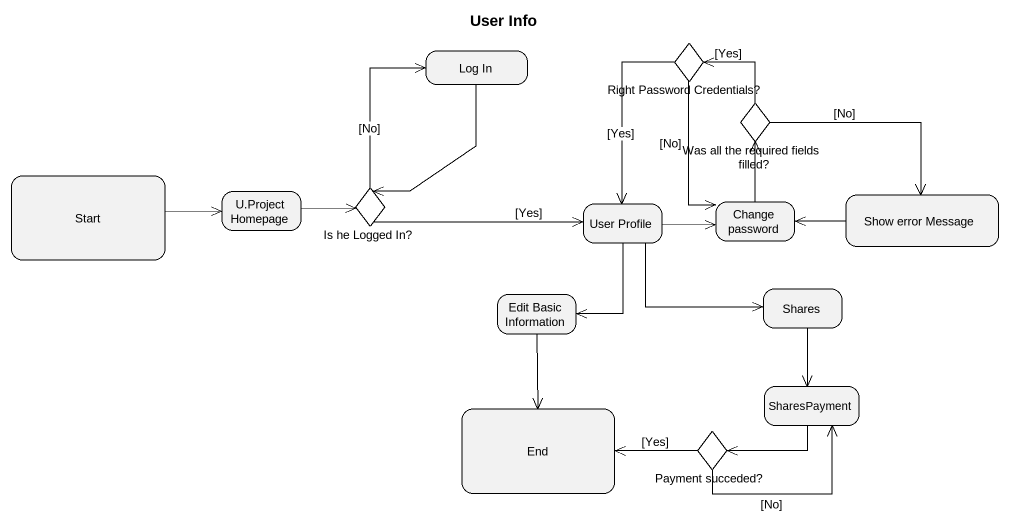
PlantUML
@startuml
title User Info
hide empty description
state "Log In" as Log_In
state "Right Password Credentials?" as Right_Password_Credentials <<choice>>
state "Was all the required fields filled?" as Was_all_the_required_fields <<choice>>
state "Start" as Start_
state "U.Project Homepage" as U_Project_Homepage
state "Is he Logged In?" as Is_he_Logged_In <<choice>>
state "User Profile" as User_Profile
state "Change password" as Change_password
state "Show error Message" as Show_error_Message
state "Edit Basic Information" as Edit_Basic_Information
state Shares
state "End" as End_
state SharesPayment
state "Payment succeded?" as Payment_succeded <<choice>>
Log_In --> Is_he_Logged_In
Right_Password_Credentials --> User_Profile : [Yes]
Right_Password_Credentials --> Change_password : [No]
Was_all_the_required_fields -up-> Right_Password_Credentials : [Yes]
Was_all_the_required_fields -right-> Show_error_Message : [No]
Start_ -right-> U_Project_Homepage
U_Project_Homepage -right-> Is_he_Logged_In
Is_he_Logged_In -up-> Log_In : [No]
Is_he_Logged_In -right-> User_Profile : [Yes]
User_Profile -right-> Change_password
User_Profile --> Edit_Basic_Information
User_Profile -right-> Shares
Change_password -up-> Was_all_the_required_fields
Show_error_Message -left-> Change_password
Edit_Basic_Information --> End_
Shares --> SharesPayment
SharesPayment -left-> Payment_succeded
Payment_succeded -left-> End_ : [Yes]
Payment_succeded -right-> SharesPayment : [No]
@enduml
